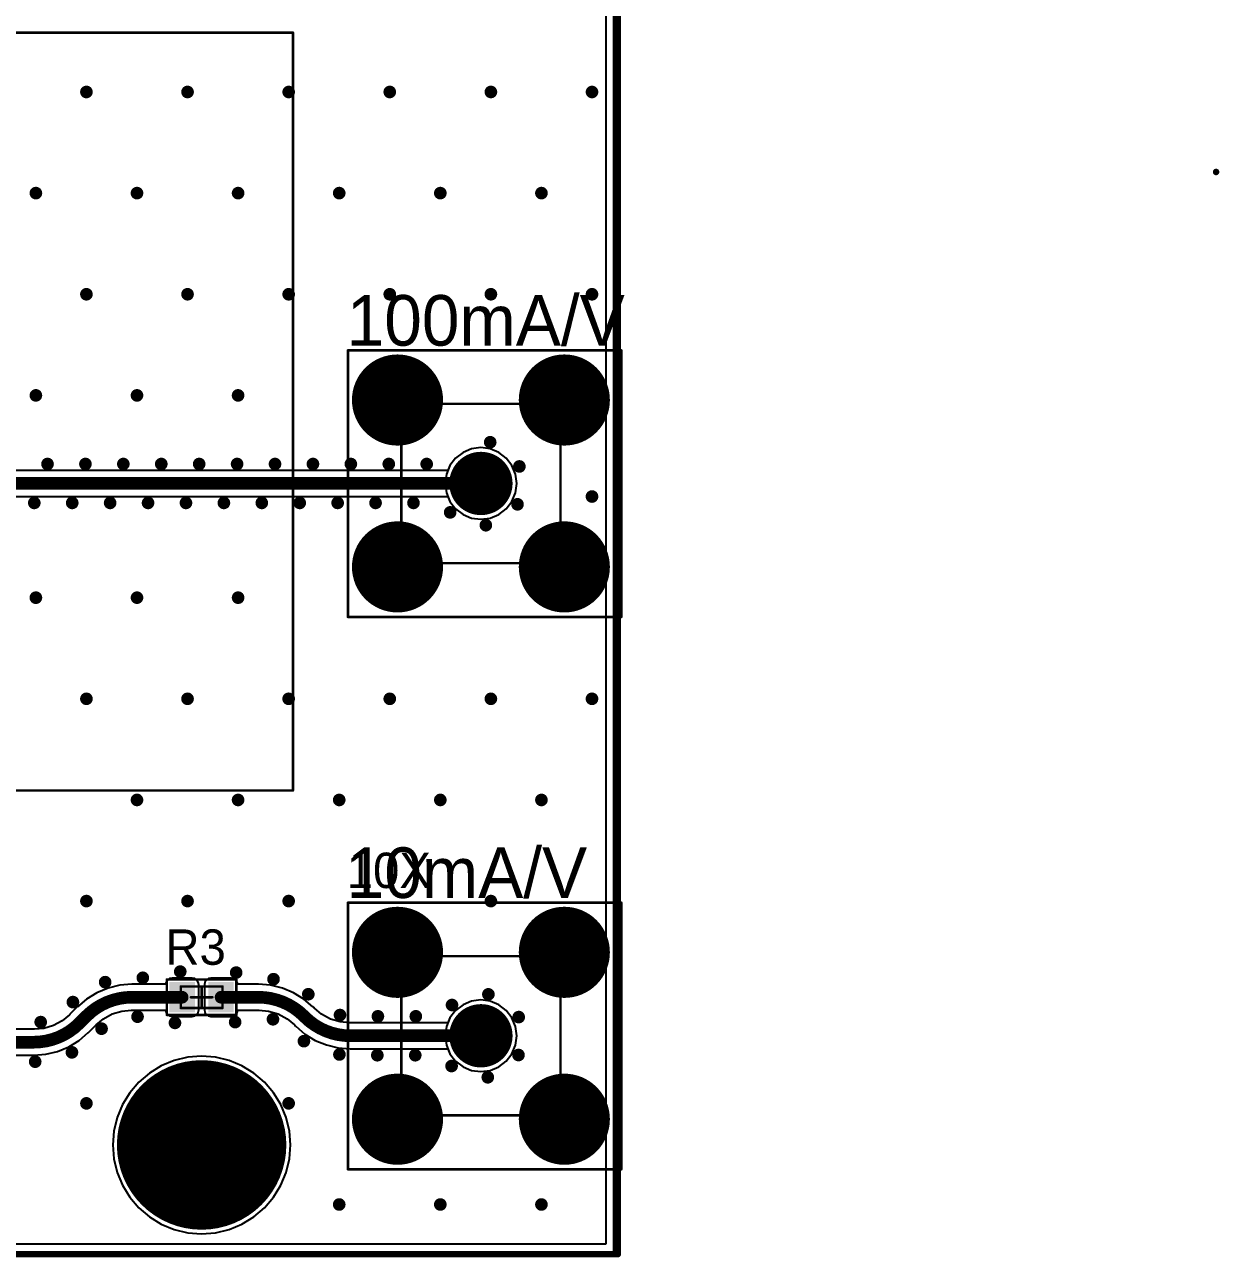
# Model space of a CAD drawing. Header units: millimetres. Extents: x 56 to 179, y 42 to 122.
# Drawn here: x 131.56 to 178.82, y 41.91 to 90.66 of the extents above; entities that cross this region are included whole.
import ezdxf

# ---------------------------------------------------------------- set-up
doc = ezdxf.new("R2010")
doc.units = ezdxf.units.MM
for name, color, linetype in [('BottomLayer', 5, 'Continuous'), ('BottomSolder', 6, 'Continuous'), ('KeepOutLayer', 6, 'Continuous'), ('Mechanical13', 56, 'Continuous'), ('Mechanical15', 56, 'Continuous'), ('Mechanical29', 56, 'Continuous'), ('MultiLayer', 9, 'Continuous'), ('PadHoleLayer', 156, 'Continuous'), ('TopLayer', 1, 'Continuous'), ('TopOverlay', 2, 'Continuous'), ('TopPaste', 8, 'Continuous'), ('TopSolder', 216, 'Continuous'), ('ViaHoleLayer', 16, 'Continuous')]:
    doc.layers.add(name, color=color, linetype=linetype)

# ---------------------------------------------------------------- blocks, each defined once
blk = doc.blocks.new('CONN_BNC_JACK_TE_5_1634556_0_1')
at = {"layer": 'BottomLayer'}
for points, const_width in [([(-4.15, 3.3, 1), (-2.45, 3.3, 1)], 1.7), ([(2.45, 3.3, 1), (4.15, 3.3, 1)], 1.7), ([(-0.575, 0, 1), (0.575, 0, 1)], 1.15), ([(-4.15, -3.3, 1), (-2.45, -3.3, 1)], 1.7), ([(2.45, -3.3, 1), (4.15, -3.3, 1)], 1.7)]:
    blk.add_lwpolyline(points, format="xyb", close=True, dxfattribs=dict(at, const_width=const_width))
at = {"layer": 'BottomSolder'}
for points, const_width in [([(-4.201, 3.3, 1), (-2.399, 3.3, 1)], 1.802), ([(2.399, 3.3, 1), (4.201, 3.3, 1)], 1.802), ([(-0.626, 0, 1), (0.626, 0, 1)], 1.252), ([(-4.201, -3.3, 1), (-2.399, -3.3, 1)], 1.802), ([(2.399, -3.3, 1), (4.201, -3.3, 1)], 1.802)]:
    blk.add_lwpolyline(points, format="xyb", close=True, dxfattribs=dict(at, const_width=const_width))
at = {"layer": 'Mechanical13', "const_width": 0.1}
for points in [[(-3.15, -3.15), (-3.15, 3.15)], [(3.15, 3.15), (-3.15, 3.15)], [(3.15, -3.15), (3.15, 3.15)], [(3.15, -3.15), (-3.15, -3.15)]]:
    blk.add_lwpolyline(points, dxfattribs=at)
at = {"layer": 'Mechanical13', "const_width": 0.05}
for points in [[(-3.175, 3.15, 1), (-3.125, 3.15, 1)], [(-3.175, 3.15, 1), (-3.125, 3.15, 1)], [(3.125, 3.15, 1), (3.175, 3.15, 1)], [(3.125, 3.15, 1), (3.175, 3.15, 1)], [(-3.175, -3.15, 1), (-3.125, -3.15, 1)], [(-3.175, -3.15, 1), (-3.125, -3.15, 1)], [(3.125, -3.15, 1), (3.175, -3.15, 1)], [(3.125, -3.15, 1), (3.175, -3.15, 1)]]:
    blk.add_lwpolyline(points, format="xyb", close=True, dxfattribs=at)
at = {"layer": 'MultiLayer'}
for points, const_width in [([(-4.15, 3.3, 1), (-2.45, 3.3, 1)], 1.7), ([(2.45, 3.3, 1), (4.15, 3.3, 1)], 1.7), ([(-0.575, 0, 1), (0.575, 0, 1)], 1.15), ([(-4.15, -3.3, 1), (-2.45, -3.3, 1)], 1.7), ([(2.45, -3.3, 1), (4.15, -3.3, 1)], 1.7)]:
    blk.add_lwpolyline(points, format="xyb", close=True, dxfattribs=dict(at, const_width=const_width))
at = {"layer": 'PadHoleLayer'}
for points, const_width in [([(-3.875, 3.3, 1), (-2.725, 3.3, 1)], 1.15), ([(2.725, 3.3, 1), (3.875, 3.3, 1)], 1.15), ([(-0.375, 0, 1), (0.375, 0, 1)], 0.75), ([(-3.875, -3.3, 1), (-2.725, -3.3, 1)], 1.15), ([(2.725, -3.3, 1), (3.875, -3.3, 1)], 1.15)]:
    blk.add_lwpolyline(points, format="xyb", close=True, dxfattribs=dict(at, const_width=const_width))
at = {"layer": 'TopLayer'}
for points, const_width in [([(-4.15, 3.3, 1), (-2.45, 3.3, 1)], 1.7), ([(2.45, 3.3, 1), (4.15, 3.3, 1)], 1.7), ([(-0.575, 0, 1), (0.575, 0, 1)], 1.15), ([(-4.15, -3.3, 1), (-2.45, -3.3, 1)], 1.7), ([(2.45, -3.3, 1), (4.15, -3.3, 1)], 1.7)]:
    blk.add_lwpolyline(points, format="xyb", close=True, dxfattribs=dict(at, const_width=const_width))
at = {"layer": 'TopOverlay', "const_width": 0.1}
for points in [[(-5.262, -5.262), (-5.262, 5.554)], [(5.279, 5.554), (-5.262, 5.554)], [(5.279, -5.262), (5.279, 5.554)], [(5.274, 5.257), (-5.249, 5.257)], [(5.279, -5.262), (-5.262, -5.262)]]:
    blk.add_lwpolyline(points, dxfattribs=at)
at = {"layer": 'TopOverlay', "const_width": 0.05}
for points in [[(-5.287, 5.554, 1), (-5.237, 5.554, 1)], [(-5.287, 5.554, 1), (-5.237, 5.554, 1)], [(5.255, 5.554, 1), (5.304, 5.554, 1)], [(5.255, 5.554, 1), (5.304, 5.554, 1)], [(-5.274, 5.257, 1), (-5.224, 5.257, 1)], [(5.249, 5.257, 1), (5.299, 5.257, 1)], [(-5.287, -5.262, 1), (-5.237, -5.262, 1)], [(-5.287, -5.262, 1), (-5.237, -5.262, 1)], [(5.255, -5.262, 1), (5.304, -5.262, 1)], [(5.255, -5.262, 1), (5.304, -5.262, 1)]]:
    blk.add_lwpolyline(points, format="xyb", close=True, dxfattribs=at)
at = {"layer": 'TopSolder'}
for points, const_width in [([(-4.201, 3.3, 1), (-2.399, 3.3, 1)], 1.802), ([(2.399, 3.3, 1), (4.201, 3.3, 1)], 1.802), ([(-0.626, 0, 1), (0.626, 0, 1)], 1.252), ([(-4.201, -3.3, 1), (-2.399, -3.3, 1)], 1.802), ([(2.399, -3.3, 1), (4.201, -3.3, 1)], 1.802)]:
    blk.add_lwpolyline(points, format="xyb", close=True, dxfattribs=dict(at, const_width=const_width))
blk = doc.blocks.new('BATTHOLDER_9V_BH9V_PC_ND_13')
at = {"layer": 'TopOverlay', "const_width": 0.1}
for points in [[(21.526, 15.064), (-33.076, 15.064)], [(-33.076, 15.064), (-33.076, -14.906)], [(21.526, -14.906), (-33.076, -14.906)]]:
    blk.add_lwpolyline(points, dxfattribs=at)
at = {"layer": 'TopOverlay', "const_width": 0.05}
for points in [[(-33.101, 15.064, 1), (-33.051, 15.064, 1)], [(-33.101, 15.064, 1), (-33.051, 15.064, 1)], [(-33.101, -14.906, 1), (-33.051, -14.906, 1)], [(-33.101, -14.906, 1), (-33.051, -14.906, 1)]]:
    blk.add_lwpolyline(points, format="xyb", close=True, dxfattribs=at)
blk = doc.blocks.new('N_A_15')
at = {"layer": 'Mechanical15'}
for points, const_width in [([(0.002, 0, 1), (-0.001, 0, 1)], 0.254), ([(-0.065, 0, 1), (0.062, 0, 1)], 0.127), ([(-0.061, 0, 1), (0.066, 0, 1)], 0.127)]:
    blk.add_lwpolyline(points, format="xyb", close=True, dxfattribs=dict(at, const_width=const_width))
blk = doc.blocks.new('CC0603_21')
at = {"layer": 'Mechanical13', "const_width": 0.1}
for points in [[(-0.825, -0.425), (-0.825, 0.425)], [(-0.825, 0.425), (0.825, 0.425)], [(0.825, -0.425), (0.825, 0.425)], [(-0.825, -0.425), (0.825, -0.425)]]:
    blk.add_lwpolyline(points, dxfattribs=at)
at = {"layer": 'Mechanical13', "const_width": 0.05}
for points in [[(-0.85, 0.425, 1), (-0.8, 0.425, 1)], [(-0.85, 0.425, 1), (-0.8, 0.425, 1)], [(0.8, 0.425, 1), (0.85, 0.425, 1)], [(0.8, 0.425, 1), (0.85, 0.425, 1)], [(-0.85, -0.425, 1), (-0.8, -0.425, 1)], [(-0.85, -0.425, 1), (-0.8, -0.425, 1)], [(0.8, -0.425, 1), (0.85, -0.425, 1)], [(0.8, -0.425, 1), (0.85, -0.425, 1)]]:
    blk.add_lwpolyline(points, format="xyb", close=True, dxfattribs=at)
at = {"layer": 'Mechanical15', "const_width": 0.1}
for points in [[(-0.425, 0), (0.425, 0)], [(0, -0.425), (0, 0.425)]]:
    blk.add_lwpolyline(points, dxfattribs=at)
at = {"layer": 'Mechanical15', "const_width": 0.05}
for points in [[(-0.45, 0, 1), (-0.4, 0, 1)], [(-0.025, 0.425, 1), (0.025, 0.425, 1)], [(0.4, 0, 1), (0.45, 0, 1)], [(-0.025, -0.425, 1), (0.025, -0.425, 1)]]:
    blk.add_lwpolyline(points, format="xyb", close=True, dxfattribs=at)
at = {"layer": 'TopLayer'}
for points in [[(-1.17, -0.5), (-0.37, -0.5), (-1.17, 0.5), (-0.37, 0.5)], [(0.37, -0.5), (1.17, -0.5), (0.37, 0.5), (1.17, 0.5)]]:
    blk.add_solid(points, dxfattribs=at)
at = {"layer": 'TopOverlay', "const_width": 0.1}
for points in [[(-1.375, -0.7), (-1.375, 0.7)], [(-1.375, 0.7), (1.375, 0.7)], [(1.375, -0.7), (1.375, 0.7)], [(-1.375, -0.7), (1.375, -0.7)]]:
    blk.add_lwpolyline(points, dxfattribs=at)
at = {"layer": 'TopOverlay', "const_width": 0.05}
for points in [[(-1.4, 0.7, 1), (-1.35, 0.7, 1)], [(-1.4, 0.7, 1), (-1.35, 0.7, 1)], [(1.35, 0.7, 1), (1.4, 0.7, 1)], [(1.35, 0.7, 1), (1.4, 0.7, 1)], [(-1.4, -0.7, 1), (-1.35, -0.7, 1)], [(-1.4, -0.7, 1), (-1.35, -0.7, 1)], [(1.35, -0.7, 1), (1.4, -0.7, 1)], [(1.35, -0.7, 1), (1.4, -0.7, 1)]]:
    blk.add_lwpolyline(points, format="xyb", close=True, dxfattribs=at)
at = {"layer": 'TopPaste'}
for points in [[(-1.17, -0.5), (-0.37, -0.5), (-1.17, 0.5), (-0.37, 0.5)], [(0.37, -0.5), (1.17, -0.5), (0.37, 0.5), (1.17, 0.5)]]:
    blk.add_solid(points, dxfattribs=at)
at = {"layer": 'TopSolder'}
for points in [[(-1.272, -0.602), (-0.268, -0.602), (-1.272, 0.602), (-0.268, 0.602)], [(0.268, -0.602), (1.272, -0.602), (0.268, 0.602), (1.272, 0.602)]]:
    blk.add_solid(points, dxfattribs=at)
blk = doc.blocks.new('F____M3_34')
at = {"layer": 'BottomLayer', "const_width": 3.25}
blk.add_lwpolyline([(-1.625, 0, 1), (1.625, 0, 1)], format="xyb", close=True, dxfattribs=at)
at = {"layer": 'BottomSolder', "const_width": 3.352}
blk.add_lwpolyline([(-1.676, 0, 1), (1.676, 0, 1)], format="xyb", close=True, dxfattribs=at)
at = {"layer": 'MultiLayer', "const_width": 3.25}
blk.add_lwpolyline([(-1.625, 0, 1), (1.625, 0, 1)], format="xyb", close=True, dxfattribs=at)
at = {"layer": 'PadHoleLayer', "const_width": 1.5}
blk.add_lwpolyline([(-0.75, 0, 1), (0.75, 0, 1)], format="xyb", close=True, dxfattribs=at)
at = {"layer": 'TopLayer', "const_width": 3.25}
blk.add_lwpolyline([(-1.625, 0, 1), (1.625, 0, 1)], format="xyb", close=True, dxfattribs=at)
at = {"layer": 'TopSolder', "const_width": 3.352}
blk.add_lwpolyline([(-1.676, 0, 1), (1.676, 0, 1)], format="xyb", close=True, dxfattribs=at)
blk = doc.blocks.new('CONN_BNC_JACK_TE_5_1634556_0_35')
at = {"layer": 'BottomLayer'}
for points, const_width in [([(-4.15, 3.3, 1), (-2.45, 3.3, 1)], 1.7), ([(2.45, 3.3, 1), (4.15, 3.3, 1)], 1.7), ([(-0.575, 0, 1), (0.575, 0, 1)], 1.15), ([(-4.15, -3.3, 1), (-2.45, -3.3, 1)], 1.7), ([(2.45, -3.3, 1), (4.15, -3.3, 1)], 1.7)]:
    blk.add_lwpolyline(points, format="xyb", close=True, dxfattribs=dict(at, const_width=const_width))
at = {"layer": 'BottomSolder'}
for points, const_width in [([(-4.201, 3.3, 1), (-2.399, 3.3, 1)], 1.802), ([(2.399, 3.3, 1), (4.201, 3.3, 1)], 1.802), ([(-0.626, 0, 1), (0.626, 0, 1)], 1.252), ([(-4.201, -3.3, 1), (-2.399, -3.3, 1)], 1.802), ([(2.399, -3.3, 1), (4.201, -3.3, 1)], 1.802)]:
    blk.add_lwpolyline(points, format="xyb", close=True, dxfattribs=dict(at, const_width=const_width))
at = {"layer": 'Mechanical13', "const_width": 0.1}
for points in [[(-3.15, -3.15), (-3.15, 3.15)], [(3.15, 3.15), (-3.15, 3.15)], [(3.15, -3.15), (3.15, 3.15)], [(3.15, -3.15), (-3.15, -3.15)]]:
    blk.add_lwpolyline(points, dxfattribs=at)
at = {"layer": 'Mechanical13', "const_width": 0.05}
for points in [[(-3.175, 3.15, 1), (-3.125, 3.15, 1)], [(-3.175, 3.15, 1), (-3.125, 3.15, 1)], [(3.125, 3.15, 1), (3.175, 3.15, 1)], [(3.125, 3.15, 1), (3.175, 3.15, 1)], [(-3.175, -3.15, 1), (-3.125, -3.15, 1)], [(-3.175, -3.15, 1), (-3.125, -3.15, 1)], [(3.125, -3.15, 1), (3.175, -3.15, 1)], [(3.125, -3.15, 1), (3.175, -3.15, 1)]]:
    blk.add_lwpolyline(points, format="xyb", close=True, dxfattribs=at)
at = {"layer": 'MultiLayer'}
for points, const_width in [([(-4.15, 3.3, 1), (-2.45, 3.3, 1)], 1.7), ([(2.45, 3.3, 1), (4.15, 3.3, 1)], 1.7), ([(-0.575, 0, 1), (0.575, 0, 1)], 1.15), ([(-4.15, -3.3, 1), (-2.45, -3.3, 1)], 1.7), ([(2.45, -3.3, 1), (4.15, -3.3, 1)], 1.7)]:
    blk.add_lwpolyline(points, format="xyb", close=True, dxfattribs=dict(at, const_width=const_width))
at = {"layer": 'PadHoleLayer'}
for points, const_width in [([(-3.875, 3.3, 1), (-2.725, 3.3, 1)], 1.15), ([(2.725, 3.3, 1), (3.875, 3.3, 1)], 1.15), ([(-0.375, 0, 1), (0.375, 0, 1)], 0.75), ([(-3.875, -3.3, 1), (-2.725, -3.3, 1)], 1.15), ([(2.725, -3.3, 1), (3.875, -3.3, 1)], 1.15)]:
    blk.add_lwpolyline(points, format="xyb", close=True, dxfattribs=dict(at, const_width=const_width))
at = {"layer": 'TopLayer'}
for points, const_width in [([(-4.15, 3.3, 1), (-2.45, 3.3, 1)], 1.7), ([(2.45, 3.3, 1), (4.15, 3.3, 1)], 1.7), ([(-0.575, 0, 1), (0.575, 0, 1)], 1.15), ([(-4.15, -3.3, 1), (-2.45, -3.3, 1)], 1.7), ([(2.45, -3.3, 1), (4.15, -3.3, 1)], 1.7)]:
    blk.add_lwpolyline(points, format="xyb", close=True, dxfattribs=dict(at, const_width=const_width))
at = {"layer": 'TopOverlay', "const_width": 0.1}
for points in [[(-5.262, -5.262), (-5.262, 5.554)], [(5.279, 5.554), (-5.262, 5.554)], [(5.279, -5.262), (5.279, 5.554)], [(5.274, 5.257), (-5.249, 5.257)], [(5.279, -5.262), (-5.262, -5.262)]]:
    blk.add_lwpolyline(points, dxfattribs=at)
at = {"layer": 'TopOverlay', "const_width": 0.05}
for points in [[(-5.287, 5.554, 1), (-5.237, 5.554, 1)], [(-5.287, 5.554, 1), (-5.237, 5.554, 1)], [(5.255, 5.554, 1), (5.304, 5.554, 1)], [(5.255, 5.554, 1), (5.304, 5.554, 1)], [(-5.274, 5.257, 1), (-5.224, 5.257, 1)], [(5.249, 5.257, 1), (5.299, 5.257, 1)], [(-5.287, -5.262, 1), (-5.237, -5.262, 1)], [(-5.287, -5.262, 1), (-5.237, -5.262, 1)], [(5.255, -5.262, 1), (5.304, -5.262, 1)], [(5.255, -5.262, 1), (5.304, -5.262, 1)]]:
    blk.add_lwpolyline(points, format="xyb", close=True, dxfattribs=at)
at = {"layer": 'TopSolder'}
for points, const_width in [([(-4.201, 3.3, 1), (-2.399, 3.3, 1)], 1.802), ([(2.399, 3.3, 1), (4.201, 3.3, 1)], 1.802), ([(-0.626, 0, 1), (0.626, 0, 1)], 1.252), ([(-4.201, -3.3, 1), (-2.399, -3.3, 1)], 1.802), ([(2.399, -3.3, 1), (4.201, -3.3, 1)], 1.802)]:
    blk.add_lwpolyline(points, format="xyb", close=True, dxfattribs=dict(at, const_width=const_width))

msp = doc.modelspace()

# ---------------------------------------------------------------- linework, layer by layer
at = {"layer": 'BottomLayer'}
for p, q in [((154.552, 121.532), (154.552, 42.425)), ((148.898, 73.743), (148.605, 73.518)), ((149.239, 73.885), (148.898, 73.743)), ((149.606, 73.933), (149.239, 73.885)), ((149.972, 73.885), (149.606, 73.933)), ((150.314, 73.743), (149.972, 73.885)), ((150.607, 73.518), (150.314, 73.743)), ((148.38, 73.225), (148.238, 72.884)), ((148.605, 73.518), (148.38, 73.225)), ((150.832, 73.225), (150.607, 73.518)), ((150.974, 72.884), (150.832, 73.225)), ((148.238, 72.884), (148.19, 72.517)), ((151.022, 72.517), (150.974, 72.884)), ((148.19, 72.517), (148.238, 72.151)), ((150.974, 72.151), (151.022, 72.517)), ((148.238, 72.151), (148.38, 71.809)), ((148.38, 71.809), (148.605, 71.516)), ((150.607, 71.516), (150.832, 71.809)), ((150.832, 71.809), (150.974, 72.151)), ((148.605, 71.516), (148.898, 71.291)), ((148.898, 71.291), (149.239, 71.149)), ((149.972, 71.149), (150.314, 71.291)), ((150.314, 71.291), (150.607, 71.516)), ((149.239, 71.149), (149.606, 71.101)), ((149.606, 71.101), (149.972, 71.149)), ((148.898, 51.899), (148.605, 51.674)), ((149.239, 52.041), (148.898, 51.899)), ((149.606, 52.089), (149.239, 52.041)), ((149.972, 52.041), (149.606, 52.089)), ((150.314, 51.899), (149.972, 52.041)), ((150.607, 51.674), (150.314, 51.899)), ((148.38, 51.381), (148.238, 51.04)), ((148.605, 51.674), (148.38, 51.381)), ((150.832, 51.381), (150.607, 51.674)), ((150.974, 51.04), (150.832, 51.381)), ((148.238, 51.04), (148.19, 50.673)), ((151.022, 50.673), (150.974, 51.04)), ((148.19, 50.673), (148.238, 50.307)), ((148.238, 50.307), (148.38, 49.965)), ((150.832, 49.965), (150.974, 50.307)), ((150.974, 50.307), (151.022, 50.673)), ((138.007, 49.827), (137.471, 49.698)), ((138.557, 49.87), (138.007, 49.827)), ((139.107, 49.827), (138.557, 49.87)), ((139.643, 49.698), (139.107, 49.827)), ((148.38, 49.965), (148.605, 49.672)), ((150.607, 49.672), (150.832, 49.965)), ((136.961, 49.487), (136.491, 49.199)), ((137.471, 49.698), (136.961, 49.487)), ((140.153, 49.487), (139.643, 49.698)), ((140.623, 49.199), (140.153, 49.487)), ((148.605, 49.672), (148.898, 49.447)), ((148.898, 49.447), (149.239, 49.305)), ((149.239, 49.305), (149.606, 49.257)), ((149.606, 49.257), (149.972, 49.305)), ((149.972, 49.305), (150.314, 49.447)), ((150.314, 49.447), (150.607, 49.672)), ((136.072, 48.84), (135.713, 48.421)), ((136.491, 49.199), (136.072, 48.84)), ((141.042, 48.84), (140.623, 49.199)), ((141.401, 48.421), (141.042, 48.84)), ((135.713, 48.421), (135.425, 47.951)), ((141.689, 47.951), (141.401, 48.421)), ((135.425, 47.951), (135.214, 47.441)), ((141.9, 47.441), (141.689, 47.951)), ((135.214, 47.441), (135.085, 46.905)), ((142.029, 46.905), (141.9, 47.441)), ((135.085, 46.905), (135.042, 46.355)), ((142.072, 46.355), (142.029, 46.905)), ((135.042, 46.355), (135.085, 45.805)), ((142.029, 45.805), (142.072, 46.355)), ((135.085, 45.805), (135.214, 45.269)), ((141.9, 45.269), (142.029, 45.805)), ((135.214, 45.269), (135.425, 44.759)), ((141.689, 44.759), (141.9, 45.269)), ((135.425, 44.759), (135.713, 44.289)), ((141.401, 44.289), (141.689, 44.759)), ((135.713, 44.289), (136.072, 43.87)), ((141.042, 43.87), (141.401, 44.289)), ((136.072, 43.87), (136.491, 43.511)), ((136.491, 43.511), (136.961, 43.223)), ((140.153, 43.223), (140.623, 43.511)), ((140.623, 43.511), (141.042, 43.87)), ((136.961, 43.223), (137.471, 43.012)), ((137.471, 43.012), (138.007, 42.883)), ((139.107, 42.883), (139.643, 43.012)), ((139.643, 43.012), (140.153, 43.223)), ((154.552, 42.425), (57.538, 42.425)), ((138.007, 42.883), (138.557, 42.84)), ((138.557, 42.84), (139.107, 42.883))]:
    msp.add_line(p, q, dxfattribs=at)
at = {"layer": 'BottomLayer', "const_width": 0.25}
for points in [[(133.875, 88, 1), (134.125, 88, 1)], [(137.875, 88, 1), (138.125, 88, 1)], [(141.875, 88, 1), (142.125, 88, 1)], [(145.875, 88, 1), (146.125, 88, 1)], [(149.875, 88, 1), (150.125, 88, 1)], [(153.875, 88, 1), (154.125, 88, 1)], [(131.875, 84, 1), (132.125, 84, 1)], [(135.875, 84, 1), (136.125, 84, 1)], [(139.875, 84, 1), (140.125, 84, 1)], [(143.875, 84, 1), (144.125, 84, 1)], [(147.875, 84, 1), (148.125, 84, 1)], [(151.875, 84, 1), (152.125, 84, 1)], [(133.875, 80, 1), (134.125, 80, 1)], [(137.875, 80, 1), (138.125, 80, 1)], [(141.875, 80, 1), (142.125, 80, 1)], [(145.875, 80, 1), (146.125, 80, 1)], [(149.875, 80, 1), (150.125, 80, 1)], [(153.875, 80, 1), (154.125, 80, 1)], [(131.875, 76, 1), (132.125, 76, 1)], [(135.875, 76, 1), (136.125, 76, 1)], [(139.875, 76, 1), (140.125, 76, 1)], [(149.848, 74.147, 1), (150.098, 74.147, 1)], [(132.336, 73.286, 1), (132.586, 73.286, 1)], [(133.836, 73.286, 1), (134.086, 73.286, 1)], [(135.336, 73.286, 1), (135.586, 73.286, 1)], [(136.836, 73.286, 1), (137.086, 73.286, 1)], [(138.336, 73.286, 1), (138.586, 73.286, 1)], [(139.836, 73.286, 1), (140.086, 73.286, 1)], [(141.336, 73.286, 1), (141.586, 73.286, 1)], [(142.836, 73.286, 1), (143.086, 73.286, 1)], [(144.336, 73.286, 1), (144.586, 73.286, 1)], [(145.836, 73.286, 1), (146.086, 73.286, 1)], [(147.336, 73.286, 1), (147.586, 73.286, 1)], [(151.003, 73.19, 1), (151.253, 73.19, 1)], [(153.875, 72, 1), (154.125, 72, 1)], [(131.813, 71.748, 1), (132.063, 71.748, 1)], [(133.313, 71.748, 1), (133.563, 71.748, 1)], [(134.813, 71.748, 1), (135.063, 71.748, 1)], [(136.313, 71.748, 1), (136.563, 71.748, 1)], [(137.813, 71.748, 1), (138.063, 71.748, 1)], [(139.313, 71.748, 1), (139.563, 71.748, 1)], [(140.813, 71.748, 1), (141.063, 71.748, 1)], [(142.313, 71.748, 1), (142.563, 71.748, 1)], [(143.813, 71.748, 1), (144.063, 71.748, 1)], [(145.313, 71.748, 1), (145.563, 71.748, 1)], [(146.813, 71.748, 1), (147.063, 71.748, 1)], [(150.928, 71.692, 1), (151.178, 71.692, 1)], [(148.265, 71.373, 1), (148.515, 71.373, 1)], [(149.676, 70.865, 1), (149.926, 70.865, 1)], [(131.875, 68, 1), (132.125, 68, 1)], [(135.875, 68, 1), (136.125, 68, 1)], [(139.875, 68, 1), (140.125, 68, 1)], [(133.875, 64, 1), (134.125, 64, 1)], [(137.875, 64, 1), (138.125, 64, 1)], [(141.875, 64, 1), (142.125, 64, 1)], [(145.875, 64, 1), (146.125, 64, 1)], [(149.875, 64, 1), (150.125, 64, 1)], [(153.875, 64, 1), (154.125, 64, 1)], [(135.875, 60, 1), (136.125, 60, 1)], [(139.875, 60, 1), (140.125, 60, 1)], [(143.875, 60, 1), (144.125, 60, 1)], [(147.875, 60, 1), (148.125, 60, 1)], [(151.875, 60, 1), (152.125, 60, 1)], [(133.875, 56, 1), (134.125, 56, 1)], [(137.875, 56, 1), (138.125, 56, 1)], [(141.875, 56, 1), (142.125, 56, 1)], [(149.875, 56, 1), (150.125, 56, 1)], [(136.106, 52.966, 1), (136.356, 52.966, 1)], [(137.586, 53.211, 1), (137.836, 53.211, 1)], [(139.799, 53.172, 1), (140.049, 53.172, 1)], [(141.276, 52.912, 1), (141.526, 52.912, 1)], [(134.616, 52.794, 1), (134.866, 52.794, 1)], [(133.34, 52.005, 1), (133.59, 52.005, 1)], [(142.653, 52.316, 1), (142.903, 52.316, 1)], [(149.776, 52.312, 1), (150.026, 52.312, 1)], [(135.897, 51.428, 1), (136.147, 51.428, 1)], [(143.906, 51.493, 1), (144.156, 51.493, 1)], [(145.405, 51.442, 1), (145.655, 51.442, 1)], [(146.905, 51.442, 1), (147.155, 51.442, 1)], [(148.337, 51.889, 1), (148.587, 51.889, 1)], [(132.066, 51.214, 1), (132.316, 51.214, 1)], [(134.474, 50.953, 1), (134.724, 50.953, 1)], [(137.377, 51.183, 1), (137.627, 51.183, 1)], [(139.758, 51.214, 1), (140.008, 51.214, 1)], [(141.254, 51.326, 1), (141.504, 51.326, 1)], [(150.976, 51.412, 1), (151.226, 51.412, 1)], [(142.479, 50.46, 1), (142.729, 50.46, 1)], [(133.302, 50.017, 1), (133.552, 50.017, 1)], [(131.848, 49.649, 1), (132.098, 49.649, 1)], [(143.883, 49.933, 1), (144.133, 49.933, 1)], [(145.383, 49.904, 1), (145.633, 49.904, 1)], [(146.883, 49.904, 1), (147.133, 49.904, 1)], [(150.967, 49.912, 1), (151.217, 49.912, 1)], [(148.321, 49.476, 1), (148.571, 49.476, 1)], [(149.753, 49.031, 1), (150.003, 49.031, 1)], [(133.875, 48, 1), (134.125, 48, 1)], [(141.875, 48, 1), (142.125, 48, 1)], [(143.875, 44, 1), (144.125, 44, 1)], [(147.875, 44, 1), (148.125, 44, 1)], [(151.875, 44, 1), (152.125, 44, 1)]]:
    msp.add_lwpolyline(points, format="xyb", close=True, dxfattribs=at)
at = {"layer": 'KeepOutLayer', "const_width": 0.254}
for points in [[(154.94, 42.037), (154.94, 121.92)], [(57.023, 42.037), (154.94, 42.037)]]:
    msp.add_lwpolyline(points, dxfattribs=at)
at = {"layer": 'KeepOutLayer', "const_width": 0.127}
msp.add_lwpolyline([(154.876, 42.037, 1), (155.004, 42.037, 1)], format="xyb", close=True, dxfattribs=at)
msp.add_lwpolyline([(154.876, 42.037, 1), (155.004, 42.037, 1)], format="xyb", close=True, dxfattribs=at)
at = {"layer": 'Mechanical29', "const_width": 0.254}
for points in [[(155.023, 42.037), (155.023, 122.037)], [(57.023, 42.037), (154.94, 42.037)]]:
    msp.add_lwpolyline(points, dxfattribs=at)
at = {"layer": 'Mechanical29', "const_width": 0.127}
for points in [[(154.876, 42.037, 1), (155.004, 42.037, 1)], [(154.959, 42.037, 1), (155.086, 42.037, 1)]]:
    msp.add_lwpolyline(points, format="xyb", close=True, dxfattribs=at)
at = {"layer": 'MultiLayer', "const_width": 0.25}
for points in [[(133.875, 88, 1), (134.125, 88, 1)], [(137.875, 88, 1), (138.125, 88, 1)], [(141.875, 88, 1), (142.125, 88, 1)], [(145.875, 88, 1), (146.125, 88, 1)], [(149.875, 88, 1), (150.125, 88, 1)], [(153.875, 88, 1), (154.125, 88, 1)], [(131.875, 84, 1), (132.125, 84, 1)], [(135.875, 84, 1), (136.125, 84, 1)], [(139.875, 84, 1), (140.125, 84, 1)], [(143.875, 84, 1), (144.125, 84, 1)], [(147.875, 84, 1), (148.125, 84, 1)], [(151.875, 84, 1), (152.125, 84, 1)], [(133.875, 80, 1), (134.125, 80, 1)], [(137.875, 80, 1), (138.125, 80, 1)], [(141.875, 80, 1), (142.125, 80, 1)], [(145.875, 80, 1), (146.125, 80, 1)], [(149.875, 80, 1), (150.125, 80, 1)], [(153.875, 80, 1), (154.125, 80, 1)], [(131.875, 76, 1), (132.125, 76, 1)], [(135.875, 76, 1), (136.125, 76, 1)], [(139.875, 76, 1), (140.125, 76, 1)], [(149.848, 74.147, 1), (150.098, 74.147, 1)], [(132.336, 73.286, 1), (132.586, 73.286, 1)], [(133.836, 73.286, 1), (134.086, 73.286, 1)], [(135.336, 73.286, 1), (135.586, 73.286, 1)], [(136.836, 73.286, 1), (137.086, 73.286, 1)], [(138.336, 73.286, 1), (138.586, 73.286, 1)], [(139.836, 73.286, 1), (140.086, 73.286, 1)], [(141.336, 73.286, 1), (141.586, 73.286, 1)], [(142.836, 73.286, 1), (143.086, 73.286, 1)], [(144.336, 73.286, 1), (144.586, 73.286, 1)], [(145.836, 73.286, 1), (146.086, 73.286, 1)], [(147.336, 73.286, 1), (147.586, 73.286, 1)], [(151.003, 73.19, 1), (151.253, 73.19, 1)], [(153.875, 72, 1), (154.125, 72, 1)], [(131.813, 71.748, 1), (132.063, 71.748, 1)], [(133.313, 71.748, 1), (133.563, 71.748, 1)], [(134.813, 71.748, 1), (135.063, 71.748, 1)], [(136.313, 71.748, 1), (136.563, 71.748, 1)], [(137.813, 71.748, 1), (138.063, 71.748, 1)], [(139.313, 71.748, 1), (139.563, 71.748, 1)], [(140.813, 71.748, 1), (141.063, 71.748, 1)], [(142.313, 71.748, 1), (142.563, 71.748, 1)], [(143.813, 71.748, 1), (144.063, 71.748, 1)], [(145.313, 71.748, 1), (145.563, 71.748, 1)], [(146.813, 71.748, 1), (147.063, 71.748, 1)], [(150.928, 71.692, 1), (151.178, 71.692, 1)], [(148.265, 71.373, 1), (148.515, 71.373, 1)], [(149.676, 70.865, 1), (149.926, 70.865, 1)], [(131.875, 68, 1), (132.125, 68, 1)], [(135.875, 68, 1), (136.125, 68, 1)], [(139.875, 68, 1), (140.125, 68, 1)], [(133.875, 64, 1), (134.125, 64, 1)], [(137.875, 64, 1), (138.125, 64, 1)], [(141.875, 64, 1), (142.125, 64, 1)], [(145.875, 64, 1), (146.125, 64, 1)], [(149.875, 64, 1), (150.125, 64, 1)], [(153.875, 64, 1), (154.125, 64, 1)], [(135.875, 60, 1), (136.125, 60, 1)], [(139.875, 60, 1), (140.125, 60, 1)], [(143.875, 60, 1), (144.125, 60, 1)], [(147.875, 60, 1), (148.125, 60, 1)], [(151.875, 60, 1), (152.125, 60, 1)], [(133.875, 56, 1), (134.125, 56, 1)], [(137.875, 56, 1), (138.125, 56, 1)], [(141.875, 56, 1), (142.125, 56, 1)], [(149.875, 56, 1), (150.125, 56, 1)], [(136.106, 52.966, 1), (136.356, 52.966, 1)], [(137.586, 53.211, 1), (137.836, 53.211, 1)], [(139.799, 53.172, 1), (140.049, 53.172, 1)], [(141.276, 52.912, 1), (141.526, 52.912, 1)], [(134.616, 52.794, 1), (134.866, 52.794, 1)], [(133.34, 52.005, 1), (133.59, 52.005, 1)], [(142.653, 52.316, 1), (142.903, 52.316, 1)], [(149.776, 52.312, 1), (150.026, 52.312, 1)], [(135.897, 51.428, 1), (136.147, 51.428, 1)], [(143.906, 51.493, 1), (144.156, 51.493, 1)], [(145.405, 51.442, 1), (145.655, 51.442, 1)], [(146.905, 51.442, 1), (147.155, 51.442, 1)], [(148.337, 51.889, 1), (148.587, 51.889, 1)], [(132.066, 51.214, 1), (132.316, 51.214, 1)], [(134.474, 50.953, 1), (134.724, 50.953, 1)], [(137.377, 51.183, 1), (137.627, 51.183, 1)], [(139.758, 51.214, 1), (140.008, 51.214, 1)], [(141.254, 51.326, 1), (141.504, 51.326, 1)], [(150.976, 51.412, 1), (151.226, 51.412, 1)], [(142.479, 50.46, 1), (142.729, 50.46, 1)], [(133.302, 50.017, 1), (133.552, 50.017, 1)], [(131.848, 49.649, 1), (132.098, 49.649, 1)], [(143.883, 49.933, 1), (144.133, 49.933, 1)], [(145.383, 49.904, 1), (145.633, 49.904, 1)], [(146.883, 49.904, 1), (147.133, 49.904, 1)], [(150.967, 49.912, 1), (151.217, 49.912, 1)], [(148.321, 49.476, 1), (148.571, 49.476, 1)], [(149.753, 49.031, 1), (150.003, 49.031, 1)], [(133.875, 48, 1), (134.125, 48, 1)], [(141.875, 48, 1), (142.125, 48, 1)], [(143.875, 44, 1), (144.125, 44, 1)], [(147.875, 44, 1), (148.125, 44, 1)], [(151.875, 44, 1), (152.125, 44, 1)]]:
    msp.add_lwpolyline(points, format="xyb", close=True, dxfattribs=at)
at = {"layer": 'TopLayer'}
for p, q in [((154.552, 121.532), (154.552, 42.425)), ((148.898, 73.743), (148.605, 73.518)), ((149.239, 73.885), (148.898, 73.743)), ((149.606, 73.933), (149.239, 73.885)), ((149.972, 73.885), (149.606, 73.933)), ((150.314, 73.743), (149.972, 73.885)), ((150.607, 73.518), (150.314, 73.743)), ((148.38, 73.225), (148.299, 73.031)), ((148.605, 73.518), (148.38, 73.225)), ((150.832, 73.225), (150.607, 73.518)), ((150.974, 72.884), (150.832, 73.225)), ((148.299, 73.031), (122.591, 73.031)), ((151.022, 72.517), (150.974, 72.884)), ((150.974, 72.151), (151.022, 72.517)), ((122.591, 72.003), (148.299, 72.003)), ((148.299, 72.003), (148.38, 71.809)), ((148.38, 71.809), (148.605, 71.516)), ((150.607, 71.516), (150.832, 71.809)), ((150.832, 71.809), (150.974, 72.151)), ((148.605, 71.516), (148.898, 71.291)), ((148.898, 71.291), (149.239, 71.149)), ((149.972, 71.149), (150.314, 71.291)), ((150.314, 71.291), (150.607, 71.516)), ((149.239, 71.149), (149.606, 71.101)), ((149.606, 71.101), (149.972, 71.149)), ((135.321, 52.673), (134.856, 52.561)), ((135.795, 52.71), (135.321, 52.673)), ((135.799, 52.711), (135.795, 52.71)), ((137.131, 52.711), (135.799, 52.711)), ((137.148, 52.796), (137.131, 52.711)), ((137.204, 52.88), (137.148, 52.796)), ((137.288, 52.936), (137.204, 52.88)), ((137.387, 52.956), (137.288, 52.936)), ((138.187, 52.956), (137.387, 52.956)), ((138.286, 52.936), (138.187, 52.956)), ((138.37, 52.88), (138.286, 52.936)), ((138.426, 52.796), (138.37, 52.88)), ((138.446, 52.697), (138.426, 52.796)), ((138.446, 51.697), (138.446, 52.697)), ((138.688, 52.796), (138.668, 52.697)), ((138.668, 52.697), (138.668, 51.697)), ((138.744, 52.88), (138.688, 52.796)), ((138.828, 52.936), (138.744, 52.88)), ((138.927, 52.956), (138.828, 52.936)), ((139.727, 52.956), (138.927, 52.956)), ((139.826, 52.936), (139.727, 52.956)), ((139.91, 52.88), (139.826, 52.936)), ((139.966, 52.796), (139.91, 52.88)), ((139.983, 52.711), (139.966, 52.796)), ((140.807, 52.711), (139.983, 52.711)), ((140.811, 52.71), (140.807, 52.711)), ((141.285, 52.673), (140.811, 52.71)), ((141.75, 52.561), (141.285, 52.673)), ((134.413, 52.378), (134.004, 52.127)), ((134.856, 52.561), (134.413, 52.378)), ((142.193, 52.378), (141.75, 52.561)), ((142.602, 52.127), (142.193, 52.378)), ((133.64, 51.816), (133.35, 51.526)), ((133.643, 51.819), (133.64, 51.816)), ((134.004, 52.127), (133.643, 51.819)), ((135.402, 51.651), (135.776, 51.688)), ((135.776, 51.688), (135.799, 51.683)), ((135.799, 51.683), (137.131, 51.683)), ((137.131, 51.683), (137.148, 51.598)), ((138.426, 51.598), (138.446, 51.697)), ((138.668, 51.697), (138.688, 51.598)), ((139.966, 51.598), (139.983, 51.683)), ((139.983, 51.683), (140.807, 51.683)), ((140.807, 51.683), (140.83, 51.688)), ((140.83, 51.688), (141.204, 51.651)), ((142.963, 51.819), (142.602, 52.127)), ((142.966, 51.816), (142.963, 51.819)), ((143.002, 51.78), (142.966, 51.816)), ((143.016, 51.761), (143.002, 51.78)), ((143.305, 51.523), (143.016, 51.761)), ((148.898, 51.899), (148.605, 51.674)), ((149.239, 52.041), (148.898, 51.899)), ((149.606, 52.089), (149.239, 52.041)), ((149.972, 52.041), (149.606, 52.089)), ((150.314, 51.899), (149.972, 52.041)), ((150.607, 51.674), (150.314, 51.899)), ((133.046, 51.269), (132.695, 51.081)), ((133.336, 51.506), (133.046, 51.269)), ((133.35, 51.526), (133.336, 51.506)), ((134.38, 51.11), (134.67, 51.347)), ((134.67, 51.347), (135.021, 51.535)), ((135.021, 51.535), (135.402, 51.651)), ((137.148, 51.598), (137.204, 51.514)), ((137.204, 51.514), (137.288, 51.458)), ((137.288, 51.458), (137.387, 51.438)), ((137.387, 51.438), (138.187, 51.438)), ((138.187, 51.438), (138.286, 51.458)), ((138.286, 51.458), (138.37, 51.514)), ((138.37, 51.514), (138.426, 51.598)), ((138.688, 51.598), (138.744, 51.514)), ((138.744, 51.514), (138.828, 51.458)), ((138.828, 51.458), (138.927, 51.438)), ((138.927, 51.438), (139.727, 51.438)), ((139.727, 51.438), (139.826, 51.458)), ((139.826, 51.458), (139.91, 51.514)), ((139.91, 51.514), (139.966, 51.598)), ((141.204, 51.651), (141.585, 51.535)), ((141.585, 51.535), (141.936, 51.347)), ((141.936, 51.347), (142.226, 51.11)), ((143.657, 51.335), (143.305, 51.523)), ((144.038, 51.219), (143.657, 51.335)), ((144.412, 51.182), (144.038, 51.219)), ((148.38, 51.381), (148.299, 51.187)), ((148.605, 51.674), (148.38, 51.381)), ((150.832, 51.381), (150.607, 51.674)), ((150.974, 51.04), (150.832, 51.381)), ((131.917, 50.933), (125.294, 50.933)), ((131.94, 50.928), (131.917, 50.933)), ((132.314, 50.965), (131.94, 50.928)), ((132.695, 51.081), (132.314, 50.965)), ((133.712, 50.489), (134.073, 50.797)), ((134.073, 50.797), (134.076, 50.8)), ((134.076, 50.8), (134.366, 51.09)), ((134.366, 51.09), (134.38, 51.11)), ((142.226, 51.11), (142.24, 51.09)), ((142.24, 51.09), (142.276, 51.054)), ((142.276, 51.054), (142.279, 51.052)), ((142.279, 51.052), (142.64, 50.743)), ((142.64, 50.743), (143.049, 50.492)), ((144.435, 51.187), (144.412, 51.182)), ((148.299, 51.187), (144.435, 51.187)), ((151.022, 50.673), (150.974, 51.04)), ((132.86, 50.055), (133.303, 50.238)), ((133.303, 50.238), (133.712, 50.489)), ((143.049, 50.492), (143.491, 50.309)), ((143.491, 50.309), (143.957, 50.197)), ((150.832, 49.965), (150.974, 50.307)), ((150.974, 50.307), (151.022, 50.673)), ((125.287, 49.905), (131.917, 49.905)), ((131.917, 49.905), (131.921, 49.906)), ((131.921, 49.906), (132.395, 49.943)), ((132.395, 49.943), (132.86, 50.055)), ((138.007, 49.827), (137.471, 49.698)), ((138.557, 49.87), (138.007, 49.827)), ((139.107, 49.827), (138.557, 49.87)), ((139.643, 49.698), (139.107, 49.827)), ((143.957, 50.197), (144.431, 50.16)), ((144.431, 50.16), (144.435, 50.159)), ((144.435, 50.159), (148.299, 50.159)), ((148.299, 50.159), (148.38, 49.965)), ((148.38, 49.965), (148.605, 49.672)), ((150.607, 49.672), (150.832, 49.965)), ((136.961, 49.487), (136.491, 49.199)), ((137.471, 49.698), (136.961, 49.487)), ((140.153, 49.487), (139.643, 49.698)), ((140.623, 49.199), (140.153, 49.487)), ((148.605, 49.672), (148.898, 49.447)), ((148.898, 49.447), (149.239, 49.305)), ((149.239, 49.305), (149.606, 49.257)), ((149.606, 49.257), (149.972, 49.305)), ((149.972, 49.305), (150.314, 49.447)), ((150.314, 49.447), (150.607, 49.672)), ((136.072, 48.84), (135.713, 48.421)), ((136.491, 49.199), (136.072, 48.84)), ((141.042, 48.84), (140.623, 49.199)), ((141.401, 48.421), (141.042, 48.84)), ((135.713, 48.421), (135.425, 47.951)), ((141.689, 47.951), (141.401, 48.421)), ((135.425, 47.951), (135.214, 47.441)), ((141.9, 47.441), (141.689, 47.951)), ((135.214, 47.441), (135.085, 46.905)), ((142.029, 46.905), (141.9, 47.441)), ((135.085, 46.905), (135.042, 46.355)), ((142.072, 46.355), (142.029, 46.905)), ((135.042, 46.355), (135.085, 45.805)), ((142.029, 45.805), (142.072, 46.355)), ((135.085, 45.805), (135.214, 45.269)), ((141.9, 45.269), (142.029, 45.805)), ((135.214, 45.269), (135.425, 44.759)), ((141.689, 44.759), (141.9, 45.269)), ((135.425, 44.759), (135.713, 44.289)), ((141.401, 44.289), (141.689, 44.759)), ((135.713, 44.289), (136.072, 43.87)), ((141.042, 43.87), (141.401, 44.289)), ((136.072, 43.87), (136.491, 43.511)), ((136.491, 43.511), (136.961, 43.223)), ((140.153, 43.223), (140.623, 43.511)), ((140.623, 43.511), (141.042, 43.87)), ((136.961, 43.223), (137.471, 43.012)), ((137.471, 43.012), (138.007, 42.883)), ((139.107, 42.883), (139.643, 43.012)), ((139.643, 43.012), (140.153, 43.223)), ((154.552, 42.425), (57.538, 42.425)), ((138.007, 42.883), (138.557, 42.84)), ((138.557, 42.84), (139.107, 42.883))]:
    msp.add_line(p, q, dxfattribs=at)
at = {"layer": 'TopLayer', "const_width": 0.25}
for points in [[(133.875, 88, 1), (134.125, 88, 1)], [(137.875, 88, 1), (138.125, 88, 1)], [(141.875, 88, 1), (142.125, 88, 1)], [(145.875, 88, 1), (146.125, 88, 1)], [(149.875, 88, 1), (150.125, 88, 1)], [(153.875, 88, 1), (154.125, 88, 1)], [(131.875, 84, 1), (132.125, 84, 1)], [(135.875, 84, 1), (136.125, 84, 1)], [(139.875, 84, 1), (140.125, 84, 1)], [(143.875, 84, 1), (144.125, 84, 1)], [(147.875, 84, 1), (148.125, 84, 1)], [(151.875, 84, 1), (152.125, 84, 1)], [(133.875, 80, 1), (134.125, 80, 1)], [(137.875, 80, 1), (138.125, 80, 1)], [(141.875, 80, 1), (142.125, 80, 1)], [(145.875, 80, 1), (146.125, 80, 1)], [(149.875, 80, 1), (150.125, 80, 1)], [(153.875, 80, 1), (154.125, 80, 1)], [(131.875, 76, 1), (132.125, 76, 1)], [(135.875, 76, 1), (136.125, 76, 1)], [(139.875, 76, 1), (140.125, 76, 1)], [(149.848, 74.147, 1), (150.098, 74.147, 1)], [(132.336, 73.286, 1), (132.586, 73.286, 1)], [(133.836, 73.286, 1), (134.086, 73.286, 1)], [(135.336, 73.286, 1), (135.586, 73.286, 1)], [(136.836, 73.286, 1), (137.086, 73.286, 1)], [(138.336, 73.286, 1), (138.586, 73.286, 1)], [(139.836, 73.286, 1), (140.086, 73.286, 1)], [(141.336, 73.286, 1), (141.586, 73.286, 1)], [(142.836, 73.286, 1), (143.086, 73.286, 1)], [(144.336, 73.286, 1), (144.586, 73.286, 1)], [(145.836, 73.286, 1), (146.086, 73.286, 1)], [(147.336, 73.286, 1), (147.586, 73.286, 1)], [(151.003, 73.19, 1), (151.253, 73.19, 1)], [(149.481, 72.517, 1), (149.731, 72.517, 1)], [(153.875, 72, 1), (154.125, 72, 1)], [(131.813, 71.748, 1), (132.063, 71.748, 1)], [(133.313, 71.748, 1), (133.563, 71.748, 1)], [(134.813, 71.748, 1), (135.063, 71.748, 1)], [(136.313, 71.748, 1), (136.563, 71.748, 1)], [(137.813, 71.748, 1), (138.063, 71.748, 1)], [(139.313, 71.748, 1), (139.563, 71.748, 1)], [(140.813, 71.748, 1), (141.063, 71.748, 1)], [(142.313, 71.748, 1), (142.563, 71.748, 1)], [(143.813, 71.748, 1), (144.063, 71.748, 1)], [(145.313, 71.748, 1), (145.563, 71.748, 1)], [(146.813, 71.748, 1), (147.063, 71.748, 1)], [(150.928, 71.692, 1), (151.178, 71.692, 1)], [(148.265, 71.373, 1), (148.515, 71.373, 1)], [(149.676, 70.865, 1), (149.926, 70.865, 1)], [(131.875, 68, 1), (132.125, 68, 1)], [(135.875, 68, 1), (136.125, 68, 1)], [(139.875, 68, 1), (140.125, 68, 1)], [(133.875, 64, 1), (134.125, 64, 1)], [(137.875, 64, 1), (138.125, 64, 1)], [(141.875, 64, 1), (142.125, 64, 1)], [(145.875, 64, 1), (146.125, 64, 1)], [(149.875, 64, 1), (150.125, 64, 1)], [(153.875, 64, 1), (154.125, 64, 1)], [(135.875, 60, 1), (136.125, 60, 1)], [(139.875, 60, 1), (140.125, 60, 1)], [(143.875, 60, 1), (144.125, 60, 1)], [(147.875, 60, 1), (148.125, 60, 1)], [(151.875, 60, 1), (152.125, 60, 1)], [(133.875, 56, 1), (134.125, 56, 1)], [(137.875, 56, 1), (138.125, 56, 1)], [(141.875, 56, 1), (142.125, 56, 1)], [(149.875, 56, 1), (150.125, 56, 1)], [(136.106, 52.966, 1), (136.356, 52.966, 1)], [(137.586, 53.211, 1), (137.836, 53.211, 1)], [(139.799, 53.172, 1), (140.049, 53.172, 1)], [(141.276, 52.912, 1), (141.526, 52.912, 1)], [(134.616, 52.794, 1), (134.866, 52.794, 1)], [(133.34, 52.005, 1), (133.59, 52.005, 1)], [(135.674, 52.197, 1), (135.924, 52.197, 1)], [(135.674, 52.197, 1), (135.924, 52.197, 1)], [(137.662, 52.197, 1), (137.912, 52.197, 1)], [(139.202, 52.197, 1), (139.452, 52.197, 1)], [(140.682, 52.197, 1), (140.932, 52.197, 1)], [(140.682, 52.197, 1), (140.932, 52.197, 1)], [(142.653, 52.316, 1), (142.903, 52.316, 1)], [(149.776, 52.312, 1), (150.026, 52.312, 1)], [(133.878, 51.453, 1), (134.128, 51.453, 1)], [(133.878, 51.453, 1), (134.128, 51.453, 1)], [(135.897, 51.428, 1), (136.147, 51.428, 1)], [(142.478, 51.453, 1), (142.728, 51.453, 1)], [(142.478, 51.453, 1), (142.728, 51.453, 1)], [(143.906, 51.493, 1), (144.156, 51.493, 1)], [(145.405, 51.442, 1), (145.655, 51.442, 1)], [(146.905, 51.442, 1), (147.155, 51.442, 1)], [(148.337, 51.889, 1), (148.587, 51.889, 1)], [(132.066, 51.214, 1), (132.316, 51.214, 1)], [(133.588, 51.163, 1), (133.838, 51.163, 1)], [(133.588, 51.163, 1), (133.838, 51.163, 1)], [(134.474, 50.953, 1), (134.724, 50.953, 1)], [(137.377, 51.183, 1), (137.627, 51.183, 1)], [(139.758, 51.214, 1), (140.008, 51.214, 1)], [(141.254, 51.326, 1), (141.504, 51.326, 1)], [(142.514, 51.417, 1), (142.764, 51.417, 1)], [(142.514, 51.417, 1), (142.764, 51.417, 1)], [(150.976, 51.412, 1), (151.226, 51.412, 1)], [(142.479, 50.46, 1), (142.729, 50.46, 1)], [(144.31, 50.673, 1), (144.56, 50.673, 1)], [(144.31, 50.673, 1), (144.56, 50.673, 1)], [(149.481, 50.673, 1), (149.731, 50.673, 1)], [(131.792, 50.419, 1), (132.042, 50.419, 1)], [(131.792, 50.419, 1), (132.042, 50.419, 1)], [(133.302, 50.017, 1), (133.552, 50.017, 1)], [(131.848, 49.649, 1), (132.098, 49.649, 1)], [(143.883, 49.933, 1), (144.133, 49.933, 1)], [(145.383, 49.904, 1), (145.633, 49.904, 1)], [(146.883, 49.904, 1), (147.133, 49.904, 1)], [(150.967, 49.912, 1), (151.217, 49.912, 1)], [(148.321, 49.476, 1), (148.571, 49.476, 1)], [(149.753, 49.031, 1), (150.003, 49.031, 1)], [(133.875, 48, 1), (134.125, 48, 1)], [(141.875, 48, 1), (142.125, 48, 1)], [(143.875, 44, 1), (144.125, 44, 1)], [(147.875, 44, 1), (148.125, 44, 1)], [(151.875, 44, 1), (152.125, 44, 1)]]:
    msp.add_lwpolyline(points, format="xyb", close=True, dxfattribs=at)
at = {"layer": 'TopLayer', "const_width": 0.5}
for points in [[(122.591, 72.517), (149.606, 72.517)], [(135.799, 52.197), (137.787, 52.197)], [(139.327, 52.197), (140.807, 52.197)], [(133.713, 51.163), (134.003, 51.453)], [(142.603, 51.453), (142.639, 51.417)], [(144.435, 50.673), (149.606, 50.673)], [(124.004, 50.419), (131.917, 50.419)]]:
    msp.add_lwpolyline(points, dxfattribs=at)
for points in [[(134.003, 51.453, -0.198912), (135.799, 52.197)], [(140.807, 52.197, -0.198912), (142.603, 51.453)], [(133.713, 51.163, -0.198912), (131.917, 50.419)], [(144.435, 50.673, -0.198912), (142.639, 51.417)]]:
    msp.add_lwpolyline(points, format="xyb", dxfattribs=at)
at = {"layer": 'ViaHoleLayer', "const_width": 0.15}
for points in [[(133.925, 88, 1), (134.075, 88, 1)], [(137.925, 88, 1), (138.075, 88, 1)], [(141.925, 88, 1), (142.075, 88, 1)], [(145.925, 88, 1), (146.075, 88, 1)], [(149.925, 88, 1), (150.075, 88, 1)], [(153.925, 88, 1), (154.075, 88, 1)], [(131.925, 84, 1), (132.075, 84, 1)], [(135.925, 84, 1), (136.075, 84, 1)], [(139.925, 84, 1), (140.075, 84, 1)], [(143.925, 84, 1), (144.075, 84, 1)], [(147.925, 84, 1), (148.075, 84, 1)], [(151.925, 84, 1), (152.075, 84, 1)], [(133.925, 80, 1), (134.075, 80, 1)], [(137.925, 80, 1), (138.075, 80, 1)], [(141.925, 80, 1), (142.075, 80, 1)], [(145.925, 80, 1), (146.075, 80, 1)], [(149.925, 80, 1), (150.075, 80, 1)], [(153.925, 80, 1), (154.075, 80, 1)], [(131.925, 76, 1), (132.075, 76, 1)], [(135.925, 76, 1), (136.075, 76, 1)], [(139.925, 76, 1), (140.075, 76, 1)], [(149.898, 74.147, 1), (150.048, 74.147, 1)], [(132.386, 73.286, 1), (132.536, 73.286, 1)], [(133.886, 73.286, 1), (134.036, 73.286, 1)], [(135.386, 73.286, 1), (135.536, 73.286, 1)], [(136.886, 73.286, 1), (137.036, 73.286, 1)], [(138.386, 73.286, 1), (138.536, 73.286, 1)], [(139.886, 73.286, 1), (140.036, 73.286, 1)], [(141.386, 73.286, 1), (141.536, 73.286, 1)], [(142.886, 73.286, 1), (143.036, 73.286, 1)], [(144.386, 73.286, 1), (144.536, 73.286, 1)], [(145.886, 73.286, 1), (146.036, 73.286, 1)], [(147.386, 73.286, 1), (147.536, 73.286, 1)], [(151.053, 73.19, 1), (151.203, 73.19, 1)], [(131.863, 71.748, 1), (132.013, 71.748, 1)], [(133.363, 71.748, 1), (133.513, 71.748, 1)], [(134.863, 71.748, 1), (135.013, 71.748, 1)], [(136.363, 71.748, 1), (136.513, 71.748, 1)], [(137.863, 71.748, 1), (138.013, 71.748, 1)], [(139.363, 71.748, 1), (139.513, 71.748, 1)], [(140.863, 71.748, 1), (141.013, 71.748, 1)], [(142.363, 71.748, 1), (142.513, 71.748, 1)], [(143.863, 71.748, 1), (144.013, 71.748, 1)], [(145.363, 71.748, 1), (145.513, 71.748, 1)], [(146.863, 71.748, 1), (147.013, 71.748, 1)], [(150.978, 71.692, 1), (151.128, 71.692, 1)], [(153.925, 72, 1), (154.075, 72, 1)], [(148.315, 71.373, 1), (148.465, 71.373, 1)], [(149.726, 70.865, 1), (149.876, 70.865, 1)], [(131.925, 68, 1), (132.075, 68, 1)], [(135.925, 68, 1), (136.075, 68, 1)], [(139.925, 68, 1), (140.075, 68, 1)], [(133.925, 64, 1), (134.075, 64, 1)], [(137.925, 64, 1), (138.075, 64, 1)], [(141.925, 64, 1), (142.075, 64, 1)], [(145.925, 64, 1), (146.075, 64, 1)], [(149.925, 64, 1), (150.075, 64, 1)], [(153.925, 64, 1), (154.075, 64, 1)], [(135.925, 60, 1), (136.075, 60, 1)], [(139.925, 60, 1), (140.075, 60, 1)], [(143.925, 60, 1), (144.075, 60, 1)], [(147.925, 60, 1), (148.075, 60, 1)], [(151.925, 60, 1), (152.075, 60, 1)], [(133.925, 56, 1), (134.075, 56, 1)], [(137.925, 56, 1), (138.075, 56, 1)], [(141.925, 56, 1), (142.075, 56, 1)], [(149.925, 56, 1), (150.075, 56, 1)], [(137.636, 53.211, 1), (137.786, 53.211, 1)], [(139.849, 53.172, 1), (139.999, 53.172, 1)], [(134.666, 52.794, 1), (134.816, 52.794, 1)], [(136.156, 52.966, 1), (136.306, 52.966, 1)], [(141.326, 52.912, 1), (141.476, 52.912, 1)], [(142.703, 52.316, 1), (142.853, 52.316, 1)], [(149.826, 52.312, 1), (149.976, 52.312, 1)], [(133.39, 52.005, 1), (133.54, 52.005, 1)], [(148.387, 51.889, 1), (148.537, 51.889, 1)], [(132.116, 51.214, 1), (132.266, 51.214, 1)], [(135.947, 51.428, 1), (136.097, 51.428, 1)], [(137.427, 51.183, 1), (137.577, 51.183, 1)], [(139.808, 51.214, 1), (139.958, 51.214, 1)], [(141.304, 51.326, 1), (141.454, 51.326, 1)], [(143.956, 51.493, 1), (144.106, 51.493, 1)], [(145.455, 51.442, 1), (145.605, 51.442, 1)], [(146.955, 51.442, 1), (147.105, 51.442, 1)], [(151.026, 51.412, 1), (151.176, 51.412, 1)], [(134.524, 50.953, 1), (134.674, 50.953, 1)], [(142.529, 50.46, 1), (142.679, 50.46, 1)], [(131.898, 49.649, 1), (132.048, 49.649, 1)], [(133.352, 50.017, 1), (133.502, 50.017, 1)], [(143.933, 49.933, 1), (144.083, 49.933, 1)], [(145.433, 49.904, 1), (145.583, 49.904, 1)], [(146.933, 49.904, 1), (147.083, 49.904, 1)], [(151.017, 49.912, 1), (151.167, 49.912, 1)], [(148.371, 49.476, 1), (148.521, 49.476, 1)], [(149.803, 49.031, 1), (149.953, 49.031, 1)], [(133.925, 48, 1), (134.075, 48, 1)], [(141.925, 48, 1), (142.075, 48, 1)], [(143.925, 44, 1), (144.075, 44, 1)], [(147.925, 44, 1), (148.075, 44, 1)], [(151.925, 44, 1), (152.075, 44, 1)]]:
    msp.add_lwpolyline(points, format="xyb", close=True, dxfattribs=at)

# ---------------------------------------------------------------- block references
for name, p, rotation in [('BATTHOLDER_9V_BH9V_PC_ND_13', (109.093, 75.438), 180), ('N_A_15', (178.689, 84.836), 90), ('CONN_BNC_JACK_TE_5_1634556_0_35', (149.606, 72.517), 270), ('CONN_BNC_JACK_TE_5_1634556_0_1', (149.606, 50.673), 270)]:
    msp.add_blockref(name, p, dxfattribs=dict(rotation=rotation))
for name, p in [('CC0603_21', (138.557, 52.197)), ('F____M3_34', (138.557, 46.355))]:
    msp.add_blockref(name, p)

# ---------------------------------------------------------------- texts
at = {"layer": 'TopOverlay'}
for s, p in [('100mA/V', (144.295, 77.967)), ('10mA/V', (144.295, 56.123))]:
    msp.add_text(s, height=2, rotation=360, dxfattribs=at).set_placement(p)
for s, p in [('10X', (144.297, 56.515)), ('R3', (137.122, 53.48))]:
    msp.add_text(s, height=1.4, dxfattribs=at).set_placement(p)

doc.saveas('drawing.dxf')
